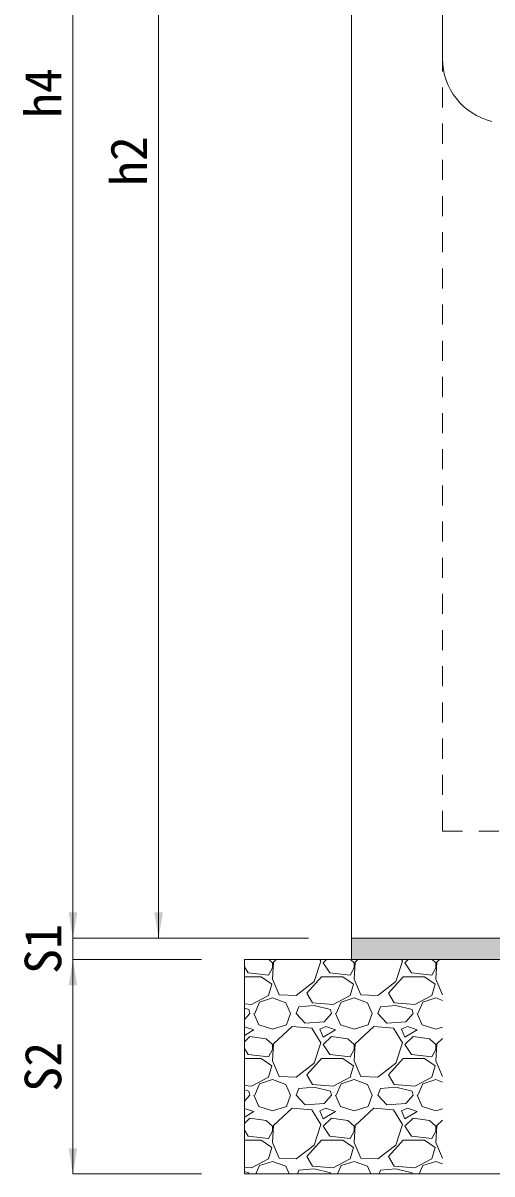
# Model space of a CAD drawing. Units: millimetres at full size; details may follow other scales. Extents: x 95 to 26200, y 7460 to 13400.
# Drawn here: x 12360 to 12798, y 9946 to 11020 of the extents above; entities that cross this region are included whole.
import ezdxf
from ezdxf.enums import TextEntityAlignment as Align

# ---------------------------------------------------------------- set-up
doc = ezdxf.new("R2010")
doc.units = ezdxf.units.MM
doc.header["$LTSCALE"] = 25
doc.linetypes.add('USER1', pattern=[1.35, 0.75, -0.6])
doc.layers.add('ハッチング', color=7, linetype='Continuous')
for name, color, linetype, lineweight in [('ハッチング_基礎', 150, 'Continuous', 5), ('基礎', 3, 'Continuous', 13), ('寸法線', 7, 'Continuous', 13), ('本体', 2, 'Continuous', 20)]:
    doc.layers.add(name, color=color, linetype=linetype, lineweight=lineweight)
doc.styles.add('ＭＳ ゴシック', font='')
doc.styles.get('ＭＳ ゴシック').set_extended_font_data('MS Gothic')

# ---------------------------------------------------------------- blocks, each defined once
blk = doc.blocks.new('filled_arrow')
at = {"color": 0, "linetype": 'Continuous', "lineweight": -2}
blk.add_solid([(7.5, 1.25), (0, 0), (7.5, -1.25)], dxfattribs=at)

msp = doc.modelspace()

# ---------------------------------------------------------------- hatches: boundary and pattern name
at = {"layer": 'ハッチング'}
msp.add_hatch(color=256, dxfattribs=at).paths.add_polyline_path([(13137.02, 10146.22), (13137.02, 10166.22), (12667.02, 10166.22), (12667.02, 10146.22)])

# ---------------------------------------------------------------- linework, layer by layer
at = {"layer": 'ハッチング_基礎'}
for p, q in [((12567.51, 10146.22), (12567.02, 10145.73)), ((12567.02, 10139.37), (12570.57, 10134.04)), ((12589.62, 10131.76), (12593.43, 10138.61)), ((12593.43, 10143.19), (12589.96, 10146.22)), ((12594.19, 10143.95), (12593.43, 10127.95)), ((12593.43, 10138.61), (12593.43, 10143.19)), ((12596.68, 10146.22), (12594.19, 10143.95)), ((12632.29, 10125.66), (12638.39, 10144.71)), ((12638.39, 10144.71), (12637.46, 10146.22)), ((12643.71, 10146.22), (12640.67, 10143.19)), ((12640.67, 10143.19), (12646.77, 10134.04)), ((12665.82, 10131.76), (12669.63, 10138.61)), ((12669.63, 10143.19), (12666.16, 10146.22)), ((12670.39, 10143.95), (12669.63, 10127.95)), ((12669.63, 10138.61), (12669.63, 10143.19)), ((12672.88, 10146.22), (12670.39, 10143.95)), ((12708.49, 10125.66), (12714.59, 10144.71)), ((12714.59, 10144.71), (12713.66, 10146.22)), ((12719.91, 10146.22), (12716.87, 10143.19)), ((12716.87, 10143.19), (12722.97, 10134.04)), ((12742.02, 10131.76), (12745.83, 10138.61)), ((12745.83, 10143.19), (12742.36, 10146.22)), ((12746.59, 10143.95), (12745.83, 10127.95)), ((12745.83, 10138.61), (12745.83, 10143.19)), ((12749.08, 10146.22), (12746.59, 10143.95)), ((12567.02, 10130.23), (12582.76, 10130.23)), ((12570.57, 10134.04), (12589.62, 10131.76)), ((12582.76, 10130.23), (12592.67, 10123.37)), ((12593.43, 10127.95), (12599.52, 10113.47)), ((12625.43, 10114.99), (12639.15, 10130.23)), ((12639.15, 10130.23), (12658.96, 10130.23)), ((12646.77, 10134.04), (12665.82, 10131.76)), ((12658.96, 10130.23), (12668.87, 10123.37)), ((12669.63, 10127.95), (12675.72, 10113.47)), ((12701.63, 10114.99), (12715.35, 10130.23)), ((12715.35, 10130.23), (12735.16, 10130.23)), ((12722.97, 10134.04), (12742.02, 10131.76)), ((12735.16, 10130.23), (12745.07, 10123.37)), ((12745.83, 10127.95), (12751.92, 10113.47)), ((12592.67, 10123.37), (12589.62, 10112.71)), ((12615.53, 10112.71), (12632.29, 10125.66)), ((12668.87, 10123.37), (12665.82, 10112.71)), ((12691.73, 10112.71), (12708.49, 10125.66)), ((12745.07, 10123.37), (12742.02, 10112.71)), ((12589.62, 10112.71), (12573.62, 10104.32)), ((12576.66, 10095.94), (12581.24, 10106.61)), ((12581.24, 10106.61), (12593.43, 10110.42)), ((12593.43, 10110.42), (12605.62, 10105.85)), ((12599.52, 10113.47), (12615.53, 10112.71)), ((12605.62, 10105.85), (12610.19, 10095.94)), ((12630.77, 10105.85), (12625.43, 10114.99)), ((12649.82, 10104.32), (12630.77, 10105.85)), ((12665.82, 10112.71), (12649.82, 10104.32)), ((12652.86, 10095.94), (12657.44, 10106.61)), ((12657.44, 10106.61), (12669.63, 10110.42)), ((12669.63, 10110.42), (12681.82, 10105.85)), ((12675.72, 10113.47), (12691.73, 10112.71)), ((12681.82, 10105.85), (12686.39, 10095.94)), ((12706.97, 10105.85), (12701.63, 10114.99)), ((12726.02, 10104.32), (12706.97, 10105.85)), ((12742.02, 10112.71), (12726.02, 10104.32)), ((12729.06, 10095.94), (12733.64, 10106.61)), ((12733.64, 10106.61), (12745.83, 10110.42)), ((12745.83, 10110.42), (12752.02, 10108.1)), ((12751.92, 10113.47), (12752.02, 10113.46)), ((12573.62, 10104.32), (12567.02, 10104.85)), ((12571.33, 10099.75), (12567.02, 10100.83)), ((12572.09, 10095.94), (12567.02, 10090.3)), ((12572.09, 10095.94), (12571.33, 10099.75)), ((12575.9, 10095.94), (12580.47, 10085.27)), ((12606.38, 10085.27), (12610.19, 10095.94)), ((12615.53, 10095.94), (12617.81, 10102.04)), ((12623.91, 10086.8), (12615.53, 10095.94)), ((12632.29, 10103.56), (12617.81, 10102.04)), ((12647.53, 10099.75), (12632.29, 10103.56)), ((12648.29, 10095.94), (12641.43, 10088.32)), ((12648.29, 10095.94), (12647.53, 10099.75)), ((12652.1, 10095.94), (12656.67, 10085.27)), ((12682.58, 10085.27), (12686.39, 10095.94)), ((12691.73, 10095.94), (12694.01, 10102.04)), ((12700.11, 10086.8), (12691.73, 10095.94)), ((12708.49, 10103.56), (12694.01, 10102.04)), ((12723.73, 10099.75), (12708.49, 10103.56)), ((12724.49, 10095.94), (12717.63, 10088.32)), ((12724.49, 10095.94), (12723.73, 10099.75)), ((12728.3, 10095.94), (12732.87, 10085.27)), ((12580.47, 10085.27), (12593.43, 10081.46)), ((12593.43, 10081.46), (12606.38, 10085.27)), ((12641.43, 10088.32), (12623.91, 10086.8)), ((12656.67, 10085.27), (12669.63, 10081.46)), ((12669.63, 10081.46), (12682.58, 10085.27)), ((12717.63, 10088.32), (12700.11, 10086.8)), ((12732.87, 10085.27), (12745.83, 10081.46)), ((12575.9, 10080.7), (12567.02, 10083.66)), ((12567.02, 10075.37), (12575.9, 10080.7)), ((12572.09, 10074.61), (12567.02, 10069.53)), ((12587.33, 10072.32), (12572.09, 10074.61)), ((12611.72, 10083.75), (12594.19, 10067.75)), ((12630, 10082.23), (12611.72, 10083.75)), ((12638.39, 10068.51), (12630, 10082.23)), ((12642.96, 10083.75), (12637.62, 10081.46)), ((12637.62, 10081.46), (12640.67, 10073.84)), ((12640.67, 10073.84), (12652.1, 10080.7)), ((12648.29, 10074.61), (12640.67, 10066.99)), ((12652.1, 10080.7), (12642.96, 10083.75)), ((12663.53, 10072.32), (12648.29, 10074.61)), ((12687.92, 10083.75), (12670.39, 10067.75)), ((12706.2, 10082.23), (12687.92, 10083.75)), ((12714.59, 10068.51), (12706.2, 10082.23)), ((12719.16, 10083.75), (12713.82, 10081.46)), ((12713.82, 10081.46), (12716.87, 10073.84)), ((12716.87, 10073.84), (12728.3, 10080.7)), ((12724.49, 10074.61), (12716.87, 10066.99)), ((12728.3, 10080.7), (12719.16, 10083.75)), ((12739.73, 10072.32), (12724.49, 10074.61)), ((12745.83, 10081.46), (12752.02, 10083.28)), ((12567.02, 10063.17), (12570.57, 10057.84)), ((12593.43, 10066.99), (12587.33, 10072.32)), ((12594.19, 10067.75), (12593.43, 10051.75)), ((12593.43, 10062.41), (12593.43, 10066.99)), ((12632.29, 10049.46), (12638.39, 10068.51)), ((12640.67, 10066.99), (12646.77, 10057.84)), ((12669.63, 10066.99), (12663.53, 10072.32)), ((12670.39, 10067.75), (12669.63, 10051.75)), ((12669.63, 10062.41), (12669.63, 10066.99)), ((12708.49, 10049.46), (12714.59, 10068.51)), ((12716.87, 10066.99), (12722.97, 10057.84)), ((12745.83, 10066.99), (12739.73, 10072.32)), ((12746.59, 10067.75), (12745.83, 10051.75)), ((12745.83, 10062.41), (12745.83, 10066.99)), ((12752.02, 10072.7), (12746.59, 10067.75)), ((12567.02, 10054.03), (12582.76, 10054.03)), ((12570.57, 10057.84), (12589.62, 10055.56)), ((12582.76, 10054.03), (12592.67, 10047.17)), ((12589.62, 10055.56), (12593.43, 10062.41)), ((12593.43, 10051.75), (12599.52, 10037.27)), ((12625.43, 10038.79), (12639.15, 10054.03)), ((12639.15, 10054.03), (12658.96, 10054.03)), ((12646.77, 10057.84), (12665.82, 10055.56)), ((12658.96, 10054.03), (12668.87, 10047.17)), ((12665.82, 10055.56), (12669.63, 10062.41)), ((12669.63, 10051.75), (12675.72, 10037.27)), ((12701.63, 10038.79), (12715.35, 10054.03)), ((12715.35, 10054.03), (12735.16, 10054.03)), ((12722.97, 10057.84), (12742.02, 10055.56)), ((12735.16, 10054.03), (12745.07, 10047.17)), ((12742.02, 10055.56), (12745.83, 10062.41)), ((12745.83, 10051.75), (12751.92, 10037.27)), ((12592.67, 10047.17), (12589.62, 10036.51)), ((12615.53, 10036.51), (12632.29, 10049.46)), ((12668.87, 10047.17), (12665.82, 10036.51)), ((12691.73, 10036.51), (12708.49, 10049.46)), ((12745.07, 10047.17), (12742.02, 10036.51)), ((12589.62, 10036.51), (12573.62, 10028.12)), ((12576.66, 10019.74), (12581.24, 10030.41)), ((12581.24, 10030.41), (12593.43, 10034.22)), ((12593.43, 10034.22), (12605.62, 10029.65)), ((12599.52, 10037.27), (12615.53, 10036.51)), ((12630.77, 10029.65), (12625.43, 10038.79)), ((12665.82, 10036.51), (12649.82, 10028.12)), ((12652.86, 10019.74), (12657.44, 10030.41)), ((12657.44, 10030.41), (12669.63, 10034.22)), ((12669.63, 10034.22), (12681.82, 10029.65)), ((12675.72, 10037.27), (12691.73, 10036.51)), ((12706.97, 10029.65), (12701.63, 10038.79)), ((12742.02, 10036.51), (12726.02, 10028.12)), ((12729.06, 10019.74), (12733.64, 10030.41)), ((12733.64, 10030.41), (12745.83, 10034.22)), ((12745.83, 10034.22), (12752.02, 10031.9)), ((12751.92, 10037.27), (12752.02, 10037.26)), ((12573.62, 10028.12), (12567.02, 10028.65)), ((12571.33, 10023.55), (12567.02, 10024.63)), ((12572.09, 10019.74), (12567.02, 10014.1)), ((12572.09, 10019.74), (12571.33, 10023.55)), ((12575.9, 10019.74), (12580.47, 10009.07)), ((12605.62, 10029.65), (12610.19, 10019.74)), ((12606.38, 10009.07), (12610.19, 10019.74)), ((12615.53, 10019.74), (12617.81, 10025.84)), ((12623.91, 10010.6), (12615.53, 10019.74)), ((12632.29, 10027.36), (12617.81, 10025.84)), ((12649.82, 10028.12), (12630.77, 10029.65)), ((12647.53, 10023.55), (12632.29, 10027.36)), ((12648.29, 10019.74), (12641.43, 10012.12)), ((12648.29, 10019.74), (12647.53, 10023.55)), ((12652.1, 10019.74), (12656.67, 10009.07)), ((12681.82, 10029.65), (12686.39, 10019.74)), ((12682.58, 10009.07), (12686.39, 10019.74)), ((12691.73, 10019.74), (12694.01, 10025.84)), ((12700.11, 10010.6), (12691.73, 10019.74)), ((12708.49, 10027.36), (12694.01, 10025.84)), ((12726.02, 10028.12), (12706.97, 10029.65)), ((12723.73, 10023.55), (12708.49, 10027.36)), ((12724.49, 10019.74), (12717.63, 10012.12)), ((12724.49, 10019.74), (12723.73, 10023.55)), ((12728.3, 10019.74), (12732.87, 10009.07)), ((12580.47, 10009.07), (12593.43, 10005.26)), ((12593.43, 10005.26), (12606.38, 10009.07)), ((12641.43, 10012.12), (12623.91, 10010.6)), ((12656.67, 10009.07), (12669.63, 10005.26)), ((12669.63, 10005.26), (12682.58, 10009.07)), ((12717.63, 10012.12), (12700.11, 10010.6)), ((12732.87, 10009.07), (12745.83, 10005.26)), ((12575.9, 10004.5), (12567.02, 10007.46)), ((12567.02, 9999.17), (12575.9, 10004.5)), ((12572.09, 9998.41), (12567.02, 9993.33)), ((12587.33, 9996.12), (12572.09, 9998.41)), ((12611.72, 10007.55), (12594.19, 9991.55)), ((12630, 10006.03), (12611.72, 10007.55)), ((12638.39, 9992.31), (12630, 10006.03)), ((12642.96, 10007.55), (12637.62, 10005.26)), ((12637.62, 10005.26), (12640.67, 9997.64)), ((12640.67, 9997.64), (12652.1, 10004.5)), ((12648.29, 9998.41), (12640.67, 9990.79)), ((12652.1, 10004.5), (12642.96, 10007.55)), ((12663.53, 9996.12), (12648.29, 9998.41)), ((12687.92, 10007.55), (12670.39, 9991.55)), ((12706.2, 10006.03), (12687.92, 10007.55)), ((12714.59, 9992.31), (12706.2, 10006.03)), ((12719.16, 10007.55), (12713.82, 10005.26)), ((12713.82, 10005.26), (12716.87, 9997.64)), ((12716.87, 9997.64), (12728.3, 10004.5)), ((12724.49, 9998.41), (12716.87, 9990.79)), ((12728.3, 10004.5), (12719.16, 10007.55)), ((12739.73, 9996.12), (12724.49, 9998.41)), ((12745.83, 10005.26), (12752.02, 10007.08)), ((12593.43, 9990.79), (12587.33, 9996.12)), ((12594.19, 9991.55), (12593.43, 9975.55)), ((12593.43, 9986.21), (12593.43, 9990.79)), ((12632.29, 9973.26), (12638.39, 9992.31)), ((12640.67, 9990.79), (12646.77, 9981.64)), ((12669.63, 9990.79), (12663.53, 9996.12)), ((12670.39, 9991.55), (12669.63, 9975.55)), ((12669.63, 9986.21), (12669.63, 9990.79)), ((12708.49, 9973.26), (12714.59, 9992.31)), ((12716.87, 9990.79), (12722.97, 9981.64)), ((12745.83, 9990.79), (12739.73, 9996.12)), ((12746.59, 9991.55), (12745.83, 9975.55)), ((12745.83, 9986.21), (12745.83, 9990.79)), ((12752.02, 9996.5), (12746.59, 9991.55)), ((12567.02, 9986.97), (12570.57, 9981.64)), ((12567.02, 9977.83), (12582.76, 9977.83)), ((12570.57, 9981.64), (12589.62, 9979.36)), ((12582.76, 9977.83), (12592.67, 9970.97)), ((12589.62, 9979.36), (12593.43, 9986.21)), ((12625.43, 9962.59), (12639.15, 9977.83)), ((12639.15, 9977.83), (12658.96, 9977.83)), ((12646.77, 9981.64), (12665.82, 9979.36)), ((12658.96, 9977.83), (12668.87, 9970.97)), ((12665.82, 9979.36), (12669.63, 9986.21)), ((12701.63, 9962.59), (12715.35, 9977.83)), ((12715.35, 9977.83), (12735.16, 9977.83)), ((12722.97, 9981.64), (12742.02, 9979.36)), ((12735.16, 9977.83), (12745.07, 9970.97)), ((12742.02, 9979.36), (12745.83, 9986.21)), ((12592.67, 9970.97), (12589.62, 9960.31)), ((12593.43, 9975.55), (12599.52, 9961.07)), ((12615.53, 9960.31), (12632.29, 9973.26)), ((12668.87, 9970.97), (12665.82, 9960.31)), ((12669.63, 9975.55), (12675.72, 9961.07)), ((12691.73, 9960.31), (12708.49, 9973.26)), ((12745.07, 9970.97), (12742.02, 9960.31)), ((12745.83, 9975.55), (12751.92, 9961.07)), ((12589.62, 9960.31), (12573.62, 9951.92)), ((12581.24, 9954.21), (12593.43, 9958.02)), ((12593.43, 9958.02), (12605.62, 9953.45)), ((12599.52, 9961.07), (12615.53, 9960.31)), ((12630.77, 9953.45), (12625.43, 9962.59)), ((12665.82, 9960.31), (12649.82, 9951.92)), ((12657.44, 9954.21), (12669.63, 9958.02)), ((12669.63, 9958.02), (12681.82, 9953.45)), ((12675.72, 9961.07), (12691.73, 9960.31)), ((12706.97, 9953.45), (12701.63, 9962.59)), ((12742.02, 9960.31), (12726.02, 9951.92)), ((12733.64, 9954.21), (12745.83, 9958.02)), ((12745.83, 9958.02), (12752.02, 9955.7)), ((12751.92, 9961.07), (12752.02, 9961.06)), ((12573.62, 9951.92), (12567.02, 9952.45)), ((12571.33, 9947.35), (12567.02, 9948.43)), ((12571.56, 9946.22), (12571.33, 9947.35)), ((12577.81, 9946.22), (12581.24, 9954.21)), ((12605.62, 9953.45), (12608.96, 9946.22)), ((12616.53, 9946.22), (12617.81, 9949.64)), ((12632.29, 9951.16), (12617.81, 9949.64)), ((12649.82, 9951.92), (12630.77, 9953.45)), ((12647.53, 9947.35), (12632.29, 9951.16)), ((12647.76, 9946.22), (12647.53, 9947.35)), ((12654.01, 9946.22), (12657.44, 9954.21)), ((12681.82, 9953.45), (12685.16, 9946.22)), ((12692.73, 9946.22), (12694.01, 9949.64)), ((12708.49, 9951.16), (12694.01, 9949.64)), ((12726.02, 9951.92), (12706.97, 9953.45)), ((12723.73, 9947.35), (12708.49, 9951.16)), ((12723.96, 9946.22), (12723.73, 9947.35)), ((12730.21, 9946.22), (12733.64, 9954.21))]:
    msp.add_line(p, q, dxfattribs=at)
at = {"layer": '基礎'}
for p, q in [((12667.02, 10166.22), (12667.02, 10146.22)), ((12567.02, 10146.22), (13237.02, 10146.22)), ((12567.02, 10146.22), (12567.02, 9946.22)), ((12567.02, 9946.22), (13237.02, 9946.22))]:
    msp.add_line(p, q, dxfattribs=at)
at = {"layer": '寸法線'}
for p, q in [((12407.02, 11743.22), (12407.02, 10166.22)), ((12487.02, 11616.22), (12487.02, 10166.22)), ((12407.02, 10214.22), (12407.02, 10098.22)), ((12627.02, 10166.22), (12407.02, 10166.22)), ((12627.02, 10166.22), (12407.02, 10166.22)), ((12627.02, 10166.22), (12487.02, 10166.22)), ((12527.02, 10146.22), (12407.02, 10146.22)), ((12407.02, 10146.22), (12407.02, 9946.22)), ((12527.02, 10146.22), (12407.02, 10146.22)), ((12527.02, 9946.22), (12407.02, 9946.22))]:
    msp.add_line(p, q, dxfattribs=at)
at = {"layer": '本体'}
for p, q in [((12667.02, 10166.22), (12667.02, 11616.22)), ((12752.02, 10986.75), (12752.02, 11616.22)), ((12667.02, 10166.22), (13137.02, 10166.22))]:
    msp.add_line(p, q, dxfattribs=at)
at = {"layer": '本体', "linetype": 'USER1', "lineweight": 15}
for q in [(12752.02, 10986.75), (13052.02, 10266.22)]:
    msp.add_line((12752.02, 10266.22), q, dxfattribs=at)
at = {"layer": '本体'}
msp.add_arc((12812.02, 10986.75), 60, 180, 256.65765, dxfattribs=at)

# ---------------------------------------------------------------- block references
at = {"layer": '寸法線', "xscale": 3.2, "yscale": 3.2}
for p, rotation in [((12407.02, 10166.22), 90), ((12407.02, 10166.22), 90), ((12487.02, 10166.22), 90), ((12407.02, 10146.22), 270), ((12407.02, 10146.22), 270), ((12407.02, 9946.22), 90)]:
    msp.add_blockref('filled_arrow', p, dxfattribs=dict(at, rotation=rotation))

# ---------------------------------------------------------------- texts
at = {"layer": '寸法線', "style": 'ＭＳ ゴシック'}
for s, p in [('h4', (12379.02, 10954.72)), ('h2', (12459.02, 10891.22)), ('S1', (12379.02, 10156.22)), ('S2', (12379.02, 10046.22))]:
    msp.add_text(s, height=34.18, rotation=90, dxfattribs=at).set_placement(p, align=Align.MIDDLE_CENTER)

doc.saveas('drawing.dxf')
